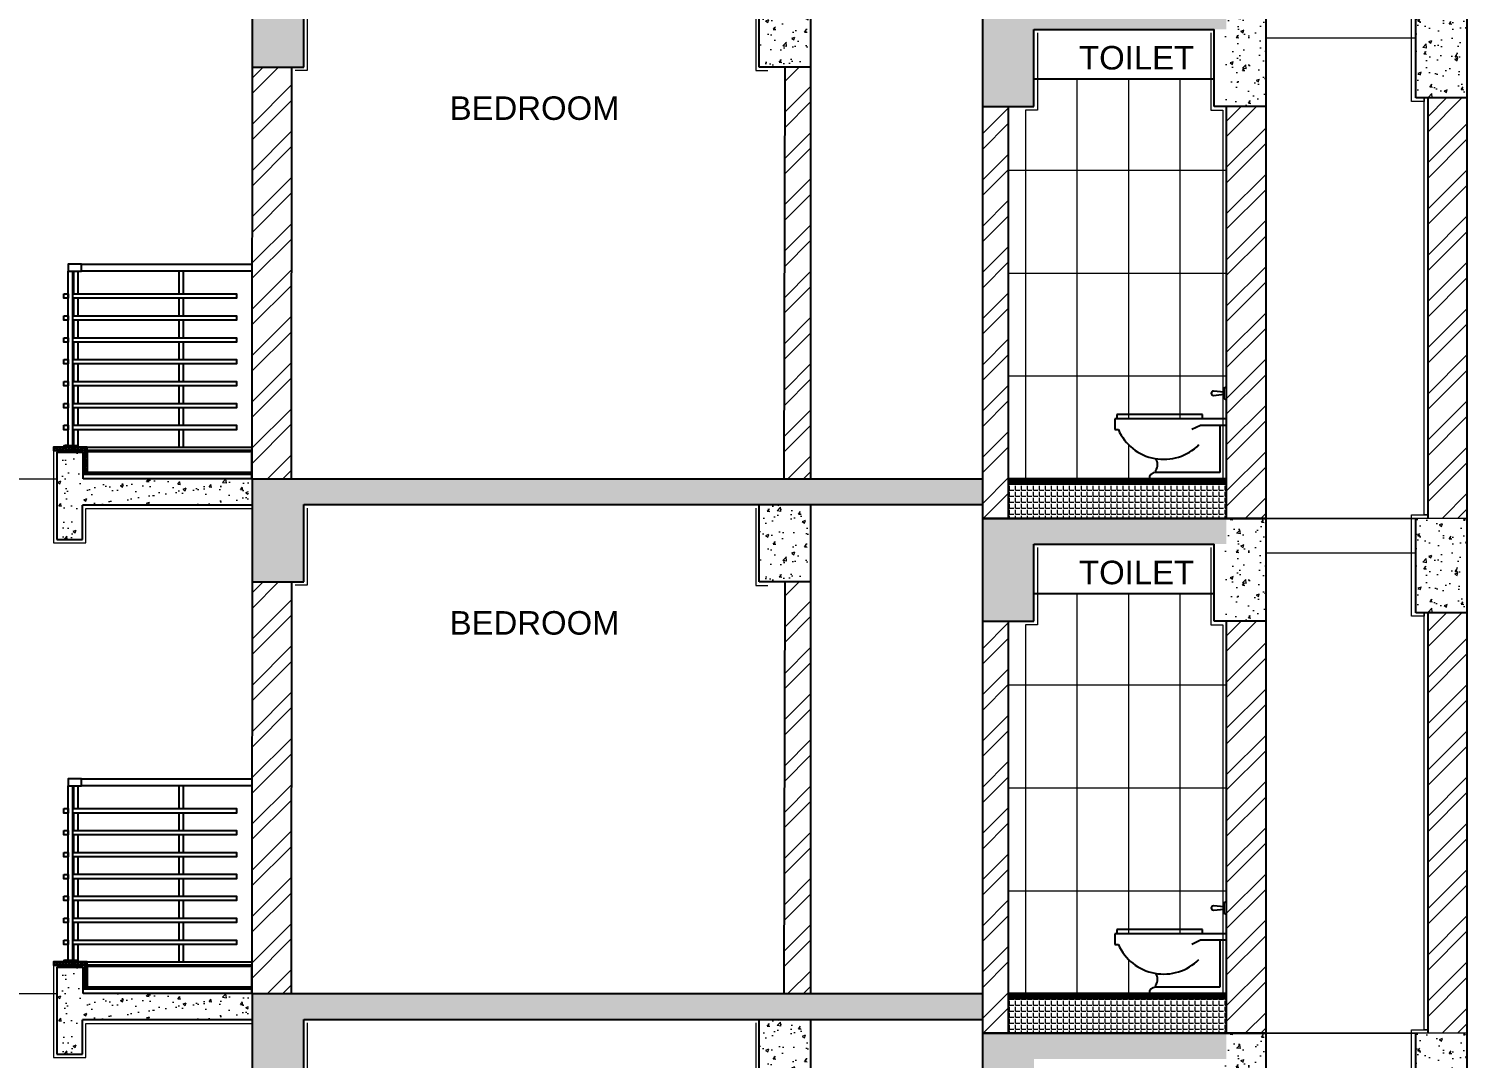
# Model space of a CAD drawing. Header units: metres. Extents: x 29392 to 32022, y 3934 to 33962.
# Drawn here: x 29696.82 to 29705.2, y 4089.81 to 4095.81 of the extents above; entities that cross this region are included whole.
import ezdxf

# ---------------------------------------------------------------- set-up
doc = ezdxf.new("R2010")
doc.units = ezdxf.units.M
doc.linetypes.add('HIDDEN', pattern=[0.375, 0.25, -0.125])
doc.linetypes.add('HIDDEN2', pattern=[4.7625, 3.175, -1.5875])
for name, color, linetype in [('20-HIDE', 11, 'HIDDEN'), ('33-SHADE', 251, 'Continuous'), ('DOOR-WIN', 6, 'Continuous'), ('ELE-1', 15, 'Continuous')]:
    doc.layers.add(name, color=color, linetype=linetype)
for name, color, linetype, lineweight in [('HATCH', 250, 'Continuous', 13), ('NAMES', 252, 'Continuous', 15), ('PLASTER', 252, 'Continuous', 15)]:
    doc.layers.add(name, color=color, linetype=linetype, lineweight=lineweight)
doc.styles.get("Standard").update_dxf_attribs({"font": 'arial.ttf'})
pattern_1 = [(50, (27323.3869, 3373.19325), (0.182184669, -0.0159390855), [0.01905, -0.20955]), (355, (27323.3869, 3373.19325), (-0.035243421, 0.191056845), [0.01524, -0.167640584]), (100.451445, (27323.40208, 3373.19192), (0.146941247, 0.175117752), [0.016190009, -0.178090245]), (46.1842, (27323.3869, 3373.24405), (0.27107904, -0.042042328), [0.028575, -0.314325]), (96.635558, (27323.40949, 3373.24054), (0.237404134, 0.247426125), [0.024285023, -0.267135608]), (351.184151, (27323.3869, 3373.24405), (0.237404134, 0.247426125), [0.022859967, -0.251459732]), (21, (27323.4123, 3373.23135), (0.151614391, -0.102265198), [0.01905, -0.20955]), (326, (27323.4123, 3373.23135), (0.061802028, 0.184187966), [0.01524, -0.16764]), (71.451445, (27323.42493, 3373.22282), (0.213416419, 0.081922769), [0.016190009, -0.178089938]), (37.5, (27323.386896, 3373.193245), (0.0030886033, 0.0845550389), [0, -0.165608, 0, -0.17018, 0, -0.168275]), (7.5, (27323.3869, 3373.193245), (0.0668196625, 0.1001805748), [0, -0.097028, 0, -0.161798, 0, -0.064135]), (327.5, (27323.330254, 3373.193245), (0.1355905952, -0.005728744), [0, -0.0635, 0, -0.19812, 0, -0.26289]), (317.5, (27323.30485, 3373.19325), (0.1481291814, 0.025426491), [0, -0.08255, 0, -0.131572, 0, -0.18669])]
pattern_2 = [(50, (27323.3869, 3376.19325), (0.182184669, -0.0159390855), [0.01905, -0.20955]), (355, (27323.3869, 3376.19325), (-0.035243421, 0.191056845), [0.01524, -0.167640584]), (100.451445, (27323.40208, 3376.19192), (0.146941247, 0.175117752), [0.016190009, -0.178090245]), (46.1842, (27323.3869, 3376.24405), (0.27107904, -0.042042328), [0.028575, -0.314325]), (96.635558, (27323.40949, 3376.24054), (0.237404134, 0.247426125), [0.024285023, -0.267135608]), (351.184151, (27323.3869, 3376.24405), (0.237404134, 0.247426125), [0.022859967, -0.251459732]), (21, (27323.4123, 3376.23135), (0.151614391, -0.102265198), [0.01905, -0.20955]), (326, (27323.4123, 3376.23135), (0.061802028, 0.184187966), [0.01524, -0.16764]), (71.451445, (27323.42493, 3376.22282), (0.213416419, 0.081922769), [0.016190009, -0.178089938]), (37.5, (27323.386896, 3376.193245), (0.0030886033, 0.0845550389), [0, -0.165608, 0, -0.17018, 0, -0.168275]), (7.5, (27323.3869, 3376.193245), (0.0668196625, 0.1001805748), [0, -0.097028, 0, -0.161798, 0, -0.064135]), (327.5, (27323.330254, 3376.193245), (0.1355905952, -0.005728744), [0, -0.0635, 0, -0.19812, 0, -0.26289]), (317.5, (27323.30485, 3376.19325), (0.1481291814, 0.025426491), [0, -0.08255, 0, -0.131572, 0, -0.18669])]
pattern_3 = [(45, (27323.3869, 3376.19325), (-0.134703842, 0.134703842), []), (45, (27323.4767, 3376.19325), (-0.134703842, 0.134703842), [])]
pattern_4 = [(50, (27323.3869, 3379.19325), (0.182184669, -0.0159390855), [0.01905, -0.20955]), (355, (27323.3869, 3379.19325), (-0.035243421, 0.191056845), [0.01524, -0.167640584]), (100.451445, (27323.40208, 3379.19192), (0.146941247, 0.175117752), [0.016190009, -0.178090245]), (46.1842, (27323.3869, 3379.24405), (0.27107904, -0.042042328), [0.028575, -0.314325]), (96.635558, (27323.40949, 3379.24054), (0.237404134, 0.247426125), [0.024285023, -0.267135608]), (351.184151, (27323.3869, 3379.24405), (0.237404134, 0.247426125), [0.022859967, -0.251459732]), (21, (27323.4123, 3379.23135), (0.151614391, -0.102265198), [0.01905, -0.20955]), (326, (27323.4123, 3379.23135), (0.061802028, 0.184187966), [0.01524, -0.16764]), (71.451445, (27323.42493, 3379.22282), (0.213416419, 0.081922769), [0.016190009, -0.178089938]), (37.5, (27323.386896, 3379.193245), (0.0030886033, 0.0845550389), [0, -0.165608, 0, -0.17018, 0, -0.168275]), (7.5, (27323.3869, 3379.193245), (0.0668196625, 0.1001805748), [0, -0.097028, 0, -0.161798, 0, -0.064135]), (327.5, (27323.330254, 3379.193245), (0.1355905952, -0.005728744), [0, -0.0635, 0, -0.19812, 0, -0.26289]), (317.5, (27323.30485, 3379.19325), (0.1481291814, 0.025426491), [0, -0.08255, 0, -0.131572, 0, -0.18669])]
pattern_5 = [(45, (27323.3869, 3379.19325), (-0.134703842, 0.134703842), []), (45, (27323.4767, 3379.19325), (-0.134703842, 0.134703842), [])]

# ---------------------------------------------------------------- blocks, each defined once
blk = doc.blocks.new('A$C0A04126D')
for p, q in [((0.6365, 0.5054, -0.3429), (0.5741, 0.5117, -0.3429)), ((0.6365, 0.5304, -0.3429), (0.649, 0.5366, -0.3429)), ((0.6365, 0.468, -0.3429), (0.6365, 0.5304, -0.3429)), ((0.649, 0.5366, -0.3429), (0.649, 0.4618, -0.3429)), ((0.5741, 0.4867, -0.3429), (0.6365, 0.493, -0.3429)), ((0.649, 0.4618, -0.3429), (0.6365, 0.468, -0.3429)), ((0.649, 0.3494, -0.3429), (0, 0.3494, -0.3429)), ((0, 0.3494, -0.3429), (0, 0.287, -0.3429)), ((0.5117, 0.3744, -0.3429), (0.0125, 0.3744, -0.3429)), ((0.0125, 0.3744, -0.3429), (0.0125, 0.3494, -0.3429)), ((0.5117, 0.3494, -0.3429), (0.5117, 0.3744, -0.3429)), ((0.649, 0.3494, -0.3429), (0.649, 0, -0.3429)), ((0, 0.287, -0.3429), (0.0206, 0.287, -0.3429)), ((0.4992, 0.312, -0.3429), (0.4493, 0.287, -0.3429)), ((0.649, 0.312, -0.3429), (0.4992, 0.312, -0.3429)), ((0.6115, 0.312, -0.3429), (0.6115, 0.0374, -0.3429)), ((0.2371, 0.0499, -0.3429), (0.2371, 0.0374, -0.3429)), ((0.6115, 0.0374, -0.3429), (0.2371, 0.0374, -0.3429))]:
    blk.add_line(p, q)
for centre, radius, start, end in [((0.5741, 0.4992, -0.3429), 0.0125, 90, 270), ((0.2851, 0.4028, -0.3429), 0.2887, 203.64102, 315.28389), ((0.1944, 0.085, -0.3429), 0.0553, 320.64055, 36.52551), ((0.2371, 0, -0.3429), 0.0374, 90, 180)]:
    blk.add_arc(centre, radius, start, end)
blk = doc.blocks.new('uedu')
at = {"layer": '33-SHADE'}
h = blk.add_hatch(dxfattribs=at)
h.set_pattern_fill('ANSI31', color=253, scale=50, style=0)
h.set_pattern_definition([(45, (1783846.1323, 271602.1625), (-4.41941738, 4.41941738), [])])
h.paths.add_polyline_path([(1862003.6, 40806), (1861928.6, 40806), (1861928.6, 40798), (1862003.6, 40798)])
at = {"layer": '20-HIDE', "color": 5, "linetype": 'Continuous', "lineweight": 25}
blk.add_lwpolyline([(1862003.6, 40806), (1861928.6, 40806), (1861928.6, 40798), (1862003.6, 40798)], close=True, dxfattribs=at)
at = {"layer": 'DOOR-WIN', "color": 7}
for points in [[(1861953.6, 41803), (1862028.6, 41803), (1862028.6, 41843), (1861953.6, 41843)], [(1861928.6, 41673), (1861953.6, 41673), (1861953.6, 41648), (1861928.6, 41648)], [(1861928.6, 41548), (1861953.6, 41548), (1861953.6, 41523), (1861928.6, 41523)], [(1861928.6, 41423), (1861953.6, 41423), (1861953.6, 41398), (1861928.6, 41398)], [(1861928.6, 41298), (1861953.6, 41298), (1861953.6, 41273), (1861928.6, 41273)], [(1861928.6, 41173), (1861953.6, 41173), (1861953.6, 41148), (1861928.6, 41148)], [(1861928.6, 41048), (1861953.6, 41048), (1861953.6, 41023), (1861928.6, 41023)], [(1861928.6, 40923), (1861953.6, 40923), (1861953.6, 40898), (1861928.6, 40898)]]:
    blk.add_lwpolyline(points, close=True, dxfattribs=at)
at = {"layer": 'ELE-1'}
blk.add_lwpolyline([(1861953.6, 40806), (1861953.6, 41803), (1861978.6, 41803), (1861978.6, 40806)], dxfattribs=at)
blk = doc.blocks.new('afshfh')
for p, q in [((1864155.9, 113886.6), (1864155.9, 113887.3)), ((1864166.7, 113887.4), (1864156, 113887.4)), ((1864156, 113886.4), (1864166.7, 113886.4)), ((1864159.6, 113886.3), (1864160.1, 113886.4)), ((1864159.6, 113886.3), (1864162.6, 113885.2)), ((1864159.6, 113886.3), (1864163.1, 113885.4)), ((1864160.1, 113885.5), (1864159.6, 113885.4)), ((1864159.6, 113885.4), (1864162.6, 113884.3)), ((1864159.6, 113885.4), (1864163.1, 113884.4)), ((1864160.1, 113884.6), (1864159.6, 113884.4)), ((1864159.6, 113884.4), (1864162.6, 113883.4)), ((1864159.6, 113884.4), (1864163.1, 113883.5)), ((1864160.1, 113883.6), (1864159.6, 113883.5)), ((1864159.6, 113883.5), (1864162.6, 113882.4)), ((1864159.6, 113883.5), (1864163.1, 113882.6)), ((1864160.1, 113882.7), (1864159.6, 113882.6)), ((1864159.6, 113882.6), (1864162.6, 113881.5)), ((1864159.6, 113882.6), (1864163.1, 113881.6)), ((1864160.1, 113881.8), (1864159.6, 113881.6)), ((1864159.6, 113881.6), (1864162.6, 113880.6)), ((1864159.6, 113881.6), (1864163.1, 113880.7)), ((1864160.1, 113880.8), (1864159.6, 113880.7)), ((1864159.6, 113880.7), (1864162.6, 113879.6)), ((1864159.6, 113880.7), (1864163.1, 113879.8)), ((1864160.1, 113879.9), (1864159.6, 113879.8)), ((1864159.6, 113879.8), (1864162.6, 113878.7)), ((1864159.6, 113879.8), (1864163.1, 113878.8)), ((1864160.1, 113879), (1864159.6, 113878.8)), ((1864159.6, 113878.8), (1864162.6, 113877.8)), ((1864159.6, 113878.8), (1864163.1, 113877.9)), ((1864160.1, 113878), (1864159.6, 113877.9)), ((1864159.6, 113877.9), (1864162.6, 113876.8)), ((1864159.6, 113877.9), (1864163.1, 113877)), ((1864160.1, 113877.1), (1864159.6, 113877)), ((1864159.6, 113877), (1864162.6, 113875.9)), ((1864159.6, 113877), (1864163.1, 113876)), ((1864160.1, 113876.2), (1864159.6, 113876)), ((1864159.6, 113876), (1864162.6, 113875)), ((1864159.6, 113876), (1864163.1, 113875.1)), ((1864160.1, 113875.2), (1864159.6, 113875.1)), ((1864159.6, 113875.1), (1864162.6, 113874)), ((1864159.6, 113875.1), (1864163.1, 113874.2)), ((1864160.1, 113874.3), (1864159.6, 113874.2)), ((1864159.6, 113874.2), (1864162.6, 113873.1)), ((1864159.6, 113874.2), (1864163.1, 113873.2)), ((1864160.1, 113873.4), (1864159.6, 113873.2)), ((1864159.6, 113873.2), (1864162.6, 113872.2)), ((1864159.6, 113873.2), (1864163.1, 113872.3)), ((1864160.1, 113872.4), (1864159.6, 113872.3)), ((1864159.6, 113872.3), (1864162.6, 113871.2)), ((1864159.6, 113872.3), (1864163.1, 113871.4)), ((1864160.1, 113871.5), (1864159.6, 113871.4)), ((1864159.6, 113871.4), (1864162.6, 113870.3)), ((1864159.6, 113871.4), (1864163.1, 113870.4)), ((1864160.1, 113870.6), (1864159.6, 113870.4)), ((1864159.6, 113870.4), (1864162.6, 113869.4)), ((1864159.6, 113870.4), (1864163.1, 113869.5)), ((1864160.1, 113869.6), (1864159.6, 113869.5)), ((1864159.6, 113869.5), (1864162.6, 113868.4)), ((1864159.6, 113869.5), (1864163.1, 113868.6)), ((1864163.1, 113885.4), (1864160.1, 113886.4)), ((1864160.1, 113886.1), (1864160.1, 113885.5)), ((1864163.1, 113884.4), (1864160.1, 113885.5)), ((1864160.1, 113885.2), (1864160.1, 113884.6)), ((1864163.1, 113883.5), (1864160.1, 113884.6)), ((1864160.1, 113884.2), (1864160.1, 113883.6)), ((1864163.1, 113882.6), (1864160.1, 113883.6)), ((1864160.1, 113883.3), (1864160.1, 113882.7)), ((1864163.1, 113881.6), (1864160.1, 113882.7)), ((1864160.1, 113882.4), (1864160.1, 113881.8)), ((1864163.1, 113880.7), (1864160.1, 113881.8)), ((1864160.1, 113881.4), (1864160.1, 113880.8)), ((1864163.1, 113879.8), (1864160.1, 113880.8)), ((1864160.1, 113880.5), (1864160.1, 113879.9)), ((1864163.1, 113878.8), (1864160.1, 113879.9)), ((1864160.1, 113879.6), (1864160.1, 113879)), ((1864163.1, 113877.9), (1864160.1, 113879)), ((1864160.1, 113878.7), (1864160.1, 113878)), ((1864163.1, 113877), (1864160.1, 113878)), ((1864160.1, 113877.7), (1864160.1, 113877.1)), ((1864163.1, 113876), (1864160.1, 113877.1)), ((1864160.1, 113876.8), (1864160.1, 113876.2)), ((1864163.1, 113875.1), (1864160.1, 113876.2)), ((1864160.1, 113875.9), (1864160.1, 113875.2)), ((1864163.1, 113874.2), (1864160.1, 113875.2)), ((1864160.1, 113874.9), (1864160.1, 113874.3)), ((1864163.1, 113873.2), (1864160.1, 113874.3)), ((1864160.1, 113874), (1864160.1, 113873.4)), ((1864163.1, 113872.3), (1864160.1, 113873.4)), ((1864160.1, 113873.1), (1864160.1, 113872.4)), ((1864163.1, 113871.4), (1864160.1, 113872.4)), ((1864160.1, 113872.1), (1864160.1, 113871.5)), ((1864163.1, 113870.4), (1864160.1, 113871.5)), ((1864160.1, 113871.2), (1864160.1, 113870.6)), ((1864163.1, 113869.5), (1864160.1, 113870.6)), ((1864160.1, 113870.3), (1864160.1, 113869.6)), ((1864163.1, 113868.6), (1864160.1, 113869.6)), ((1864160.1, 113869.3), (1864160.1, 113865.4)), ((1864161.4, 113864.2), (1864160.1, 113867.9)), ((1864161.4, 113864.2), (1864160.1, 113865.4)), ((1864160.7, 113868.3), (1864160.2, 113868.1)), ((1864161.4, 113864.2), (1864162.6, 113865.4)), ((1864162.6, 113865.4), (1864162, 113867.7)), ((1864162.6, 113886.4), (1864162.6, 113885.5)), ((1864163.1, 113885.4), (1864162.6, 113885.2)), ((1864162.6, 113885.2), (1864162.6, 113884.6)), ((1864163.1, 113884.4), (1864162.6, 113884.3)), ((1864162.6, 113884.3), (1864162.6, 113883.7)), ((1864163.1, 113883.5), (1864162.6, 113883.4)), ((1864162.6, 113883.4), (1864162.6, 113882.7)), ((1864163.1, 113882.6), (1864162.6, 113882.4)), ((1864162.6, 113882.4), (1864162.6, 113881.8)), ((1864163.1, 113881.6), (1864162.6, 113881.5)), ((1864162.6, 113881.5), (1864162.6, 113880.9)), ((1864163.1, 113880.7), (1864162.6, 113880.6)), ((1864162.6, 113880.6), (1864162.6, 113879.9)), ((1864163.1, 113879.8), (1864162.6, 113879.6)), ((1864162.6, 113879.6), (1864162.6, 113879)), ((1864163.1, 113878.8), (1864162.6, 113878.7)), ((1864162.6, 113878.7), (1864162.6, 113878.1)), ((1864163.1, 113877.9), (1864162.6, 113877.8)), ((1864162.6, 113877.8), (1864162.6, 113877.1)), ((1864163.1, 113877), (1864162.6, 113876.8)), ((1864162.6, 113876.8), (1864162.6, 113876.2)), ((1864163.1, 113876), (1864162.6, 113875.9)), ((1864162.6, 113875.9), (1864162.6, 113875.3)), ((1864163.1, 113875.1), (1864162.6, 113875)), ((1864162.6, 113875), (1864162.6, 113874.3)), ((1864163.1, 113874.2), (1864162.6, 113874)), ((1864162.6, 113874), (1864162.6, 113873.4)), ((1864163.1, 113873.2), (1864162.6, 113873.1)), ((1864162.6, 113873.1), (1864162.6, 113872.5)), ((1864163.1, 113872.3), (1864162.6, 113872.2)), ((1864162.6, 113872.2), (1864162.6, 113871.5)), ((1864163.1, 113871.4), (1864162.6, 113871.2)), ((1864162.6, 113871.2), (1864162.6, 113870.6)), ((1864163.1, 113870.4), (1864162.6, 113870.3)), ((1864162.6, 113870.3), (1864162.6, 113869.7)), ((1864163.1, 113869.5), (1864162.6, 113869.4)), ((1864162.6, 113869.4), (1864162.6, 113868.7)), ((1864163.1, 113868.6), (1864162.6, 113868.4)), ((1864162.6, 113868.4), (1864162.6, 113865.4)), ((1864166.9, 113886.6), (1864166.9, 113887.3))]:
    blk.add_line(p, q)
for centre, radius, start, end in [((1864156, 113887.3), 0.15, 90, 180), ((1864156, 113886.6), 0.15, 180, 270), ((1864161.4, 113883.4), 5.5, 46.6602, 133.3398), ((1864160.3, 113867.9), 0.15, 111.57553, 198.16903), ((1864161.1, 113867.3), 1, 21.57553, 111.57553), ((1864166.7, 113887.3), 0.15, 0, 90), ((1864166.7, 113886.6), 0.15, 270, 0)]:
    blk.add_arc(centre, radius, start, end)

msp = doc.modelspace()

# ---------------------------------------------------------------- hatches: boundary and pattern name
at = {"transparency": 16777216}
h = msp.add_hatch(dxfattribs=at)
h.set_pattern_fill('ANSI33', scale=0.051055)
h.set_pattern_definition([(135, (31594.022349, 4050.76932), (0.00902539052, 0.00902539052), []), (135, (31594.013324, 4050.76932), (0.00902539052, 0.00902539052), [0.00638191484, -0.00319095742])])
h.paths.add_polyline_path([(29696.9638, 4093.3716), (29697.1599, 4093.3716), (29697.1599, 4093.3522), (29696.9638, 4093.3522)])
h.paths.add_polyline_path([(29697.1476, 4093.3461), (29697.1599, 4093.3461), (29697.1599, 4093.2246), (29697.1476, 4093.2246)])
h = msp.add_hatch(dxfattribs=at)
h.set_pattern_fill('ANSI33', scale=0.051055, angle=45, style=0)
h.set_pattern_definition([(90, (31594.104037, 4050.76932), (0.01276382968, 3e-18), []), (90, (31594.097656, 4050.775702), (0.01276382968, 3e-18), [0.00638191484, -0.00319095742])])
h.paths.add_polyline_path([(29698.1157, 4093.2246), (29698.1157, 4093.2123), (29697.1354, 4093.2123), (29697.1354, 4093.2246)])
h = msp.add_hatch(dxfattribs=at)
h.set_pattern_fill('ANSI33', scale=0.051055)
h.set_pattern_definition([(135, (31594.022349, 4047.76932), (0.00902539052, 0.00902539052), []), (135, (31594.013324, 4047.76932), (0.00902539052, 0.00902539052), [0.00638191484, -0.00319095742])])
h.paths.add_polyline_path([(29696.9638, 4090.3716), (29697.1599, 4090.3716), (29697.1599, 4090.3522), (29696.9638, 4090.3522)])
h.paths.add_polyline_path([(29697.1476, 4090.3461), (29697.1599, 4090.3461), (29697.1599, 4090.2246), (29697.1476, 4090.2246)])
h = msp.add_hatch(dxfattribs=at)
h.set_pattern_fill('ANSI33', scale=0.051055, angle=45, style=0)
h.set_pattern_definition([(90, (31594.104037, 4047.76932), (0.01276382968, 3e-18), []), (90, (31594.097656, 4047.775702), (0.01276382968, 3e-18), [0.00638191484, -0.00319095742])])
h.paths.add_polyline_path([(29698.1157, 4090.2246), (29698.1157, 4090.2123), (29697.1354, 4090.2123), (29697.1354, 4090.2246)])
at = {"layer": 'HATCH', "transparency": 16777216}
h = msp.add_hatch(dxfattribs=at)
h.set_pattern_fill('AR-CONC', color=256, scale=0.001)
h.set_pattern_definition([(50, (27763.88038, 3433.42546), (0.182184669, -0.015939086), [0.01905, -0.20955]), (355, (27763.88038, 3433.42546), (-0.035243421, 0.191056845), [0.01524, -0.167640584]), (100.451445, (27763.89556, 3433.42413), (0.146941247, 0.175117752), [0.016190009, -0.178090245]), (46.1842, (27763.88038, 3433.47626), (0.27107904, -0.042042328), [0.028575, -0.314325]), (96.635558, (27763.90297, 3433.47276), (0.237404134, 0.247426125), [0.024285023, -0.26713561]), (351.184151, (27763.88038, 3433.47626), (0.237404134, 0.247426125), [0.022859967, -0.251459732]), (21, (27763.90578, 3433.46356), (0.151614391, -0.102265198), [0.01905, -0.20955]), (326, (27763.90578, 3433.46356), (0.061802028, 0.184187966), [0.01524, -0.16764]), (71.451445, (27763.91842, 3433.45504), (0.21341642, 0.081922769), [0.016190009, -0.178089938]), (37.5, (27763.88038, 3433.42546), (0.0030886033, 0.0845550389), [0, -0.165608, 0, -0.17018, 0, -0.168275]), (7.5, (27763.88038, 3433.42546), (0.0668196625, 0.100180575), [0, -0.097028, 0, -0.161798, 0, -0.064135]), (327.5, (27763.82374, 3433.42546), (0.1355905952, -0.005728744), [0, -0.0635, 0, -0.19812, 0, -0.26289]), (317.5, (27763.79834, 3433.42546), (0.1481291814, 0.025426491), [0, -0.08255, 0, -0.131572, 0, -0.18669])])
h.paths.add_polyline_path([(29702.6751, 4095.8068), (29703.7953, 4095.8068), (29703.7953, 4095.9568), (29702.3751, 4095.9568), (29702.3751, 4095.3568), (29702.6751, 4095.3568)])
h.paths.add_polyline_path([(29698.1203, 4095.5871), (29698.4208, 4095.5868), (29698.4208, 4096.0368), (29702.3751, 4096.0368), (29702.3751, 4096.1868), (29698.1208, 4096.1871)])
h = msp.add_hatch(dxfattribs=at)
h.set_pattern_fill('AR-CONC', color=256, scale=0.001)
h.set_pattern_definition(pattern_4)
h.paths.add_polyline_path([(29701.0742, 4095.5864), (29701.3742, 4095.5864), (29701.374, 4096.0368), (29701.0742, 4096.0368)])
h = msp.add_hatch(dxfattribs=at)
h.set_pattern_fill('AR-CONC', color=256, scale=0.001)
h.set_pattern_definition(pattern_4)
h.paths.add_polyline_path([(29704.0241, 4095.9568), (29703.7882, 4095.9568), (29703.7882, 4095.3568), (29704.0243, 4095.3568)])
h.paths.add_polyline_path([(29705.1996, 4095.9568), (29704.9696, 4095.9568), (29704.8996, 4095.9568), (29704.8996, 4095.4068), (29705.1996, 4095.4068)])
h = msp.add_hatch(dxfattribs=at)
h.set_pattern_fill('ANSI32', color=256, scale=0.02)
h.set_pattern_definition([(45, (27763.88038, 3433.42546), (-0.134703842, 0.134703842), []), (45, (27763.97019, 3433.42546), (-0.134703842, 0.134703842), [])])
h.paths.add_polyline_path([(29704.0253, 4092.9568), (29703.7953, 4092.9568), (29703.7953, 4095.3568), (29704.0253, 4095.3568)])
h.paths.add_polyline_path([(29702.3751, 4095.3568), (29702.5253, 4095.3568), (29702.5253, 4092.9568), (29702.3751, 4092.9568)])
edge = h.paths.add_edge_path()
edge.add_line((29698.3504, 4095.5869), (29698.3484, 4093.1868))
edge.add_line((29698.7298, 4093.1867), (29698.1184, 4093.1872))
edge.add_line((29698.1184, 4093.1872), (29698.1204, 4095.5871))
edge.add_line((29698.1204, 4095.5871), (29698.3542, 4095.5868))
h = msp.add_hatch(dxfattribs=at)
h.set_pattern_fill('ANSI32', color=256, scale=0.02)
h.set_pattern_definition(pattern_5)
h.paths.add_polyline_path([(29701.374, 4095.5864), (29701.2242, 4095.5864), (29701.2184, 4093.1868), (29701.374, 4093.1868)])
h = msp.add_hatch(dxfattribs=at)
h.set_pattern_fill('ANSI32', color=256, scale=0.02)
h.set_pattern_definition(pattern_5)
h.paths.add_polyline_path([(29704.9696, 4092.9568), (29705.1996, 4092.9568), (29705.1996, 4095.4068), (29704.9696, 4095.4068)])
h = msp.add_hatch(dxfattribs=at)
h.set_pattern_fill('AR-CONC', color=256, scale=0.001)
h.set_pattern_definition([(50, (28888.61957, 3821.82875), (0.18218467, -0.015939086), [0.01905, -0.20955]), (355, (28888.61957, 3821.82875), (-0.03524342, 0.191056845), [0.01524, -0.167640584]), (100.451445, (28888.63475, 3821.82742), (0.146941247, 0.175117752), [0.01619001, -0.178090245]), (46.1842, (28888.61957, 3821.87955), (0.27107904, -0.04204233), [0.028575, -0.314325]), (96.635558, (28888.64216, 3821.87605), (0.23740413, 0.247426125), [0.02428502, -0.26713561]), (351.18415, (28888.61957, 3821.87955), (0.23740413, 0.24742612), [0.02285997, -0.25145973]), (21, (28888.64497, 3821.86685), (0.15161439, -0.102265198), [0.01905, -0.20955]), (326, (28888.64497, 3821.86685), (0.06180203, 0.184187966), [0.01524, -0.16764]), (71.451445, (28888.6576, 3821.85833), (0.21341642, 0.08192277), [0.01619001, -0.178089938]), (37.5, (28888.61957, 3821.82875), (0.0030886033, 0.084555039), [0, -0.165608, 0, -0.17018, 0, -0.168275]), (7.5, (28888.61957, 3821.82875), (0.0668196625, 0.100180575), [0, -0.097028, 0, -0.161798, 0, -0.064135]), (327.5, (28888.56293, 3821.82875), (0.135590595, -0.005728744), [0, -0.0635, 0, -0.19812, 0, -0.26289]), (317.5, (28888.53753, 3821.82875), (0.148129181, 0.025426491), [0, -0.08255, 0, -0.131572, 0, -0.18669])])
h.paths.add_polyline_path([(29696.9822, 4093.0336), (29696.9822, 4092.8336), (29697.1322, 4092.8336), (29697.1322, 4093.0336), (29698.0984, 4093.0336), (29698.0984, 4093.1868), (29697.1354, 4093.1868), (29697.1354, 4093.34), (29696.9822, 4093.34), (29696.9822, 4093.1868)])
h = msp.add_hatch(dxfattribs=at)
h.set_pattern_fill('AR-CONC', color=256, scale=0.001)
h.set_pattern_definition([(50, (27763.88038, 3430.42546), (0.182184669, -0.015939086), [0.01905, -0.20955]), (355, (27763.88038, 3430.42546), (-0.035243421, 0.191056845), [0.01524, -0.167640584]), (100.451445, (27763.89556, 3430.42413), (0.146941247, 0.175117752), [0.016190009, -0.178090245]), (46.1842, (27763.88038, 3430.47626), (0.27107904, -0.042042328), [0.028575, -0.314325]), (96.635558, (27763.90297, 3430.47276), (0.237404134, 0.247426125), [0.024285023, -0.26713561]), (351.184151, (27763.88038, 3430.47626), (0.237404134, 0.247426125), [0.022859967, -0.251459732]), (21, (27763.90578, 3430.46356), (0.151614391, -0.102265198), [0.01905, -0.20955]), (326, (27763.90578, 3430.46356), (0.061802028, 0.184187966), [0.01524, -0.16764]), (71.451445, (27763.91842, 3430.45504), (0.21341642, 0.081922769), [0.016190009, -0.178089938]), (37.5, (27763.88038, 3430.42546), (0.0030886033, 0.0845550389), [0, -0.165608, 0, -0.17018, 0, -0.168275]), (7.5, (27763.88038, 3430.42546), (0.0668196625, 0.100180575), [0, -0.097028, 0, -0.161798, 0, -0.064135]), (327.5, (27763.82374, 3430.42546), (0.1355905952, -0.005728744), [0, -0.0635, 0, -0.19812, 0, -0.26289]), (317.5, (27763.79834, 3430.42546), (0.1481291814, 0.025426491), [0, -0.08255, 0, -0.131572, 0, -0.18669])])
h.paths.add_polyline_path([(29702.6751, 4092.8068), (29703.7953, 4092.8068), (29703.7953, 4092.9568), (29702.3751, 4092.9568), (29702.3751, 4092.3568), (29702.6751, 4092.3568)])
h.paths.add_polyline_path([(29698.1203, 4092.5871), (29698.4208, 4092.5868), (29698.4208, 4093.0368), (29702.3751, 4093.0368), (29702.3751, 4093.1868), (29698.1208, 4093.1871)])
h = msp.add_hatch(dxfattribs=at)
h.set_pattern_fill('ANGLE', color=256, scale=0.005)
h.set_pattern_definition([(0, (27763.880383, 3433.17747), (0, 0.034925), [0.0254, -0.009525]), (90, (27763.880383, 3433.17747), (-0.034925, 2e-18), [0.0254, -0.009525])])
h.paths.add_polyline_path([(29702.5253, 4093.1568), (29703.7953, 4093.1568), (29703.7953, 4092.9568), (29702.5253, 4092.9568)])
h = msp.add_hatch(dxfattribs=at)
h.set_pattern_fill('AR-CONC', color=256, scale=0.001)
h.set_pattern_definition(pattern_2)
h.paths.add_polyline_path([(29701.0742, 4092.5864), (29701.3742, 4092.5864), (29701.374, 4093.0368), (29701.0742, 4093.0368)])
h = msp.add_hatch(dxfattribs=at)
h.set_pattern_fill('AR-CONC', color=256, scale=0.001)
h.set_pattern_definition(pattern_2)
h.paths.add_polyline_path([(29704.0241, 4092.9568), (29703.7882, 4092.9568), (29703.7882, 4092.3568), (29704.0243, 4092.3568)])
h.paths.add_polyline_path([(29705.1996, 4092.9568), (29704.9696, 4092.9568), (29704.8996, 4092.9568), (29704.8996, 4092.4068), (29705.1996, 4092.4068)])
h = msp.add_hatch(dxfattribs=at)
h.set_pattern_fill('ANSI32', color=256, scale=0.02)
h.set_pattern_definition([(45, (27763.88038, 3430.42546), (-0.134703842, 0.134703842), []), (45, (27763.97019, 3430.42546), (-0.134703842, 0.134703842), [])])
h.paths.add_polyline_path([(29704.0253, 4089.9568), (29703.7953, 4089.9568), (29703.7953, 4092.3568), (29704.0253, 4092.3568)])
h.paths.add_polyline_path([(29702.3751, 4092.3568), (29702.5253, 4092.3568), (29702.5253, 4089.9568), (29702.3751, 4089.9568)])
edge = h.paths.add_edge_path()
edge.add_line((29698.3504, 4092.5869), (29698.3484, 4090.1868))
edge.add_line((29698.7298, 4090.1867), (29698.1184, 4090.1872))
edge.add_line((29698.1184, 4090.1872), (29698.1204, 4092.5871))
edge.add_line((29698.1204, 4092.5871), (29698.3542, 4092.5868))
h = msp.add_hatch(dxfattribs=at)
h.set_pattern_fill('ANSI32', color=256, scale=0.02)
h.set_pattern_definition(pattern_3)
h.paths.add_polyline_path([(29701.374, 4092.5864), (29701.2242, 4092.5864), (29701.2184, 4090.1868), (29701.374, 4090.1868)])
h = msp.add_hatch(dxfattribs=at)
h.set_pattern_fill('ANSI32', color=256, scale=0.02)
h.set_pattern_definition(pattern_3)
h.paths.add_polyline_path([(29704.9696, 4089.9568), (29705.1996, 4089.9568), (29705.1996, 4092.4068), (29704.9696, 4092.4068)])
h = msp.add_hatch(dxfattribs=at)
h.set_pattern_fill('AR-CONC', color=256, scale=0.001)
h.set_pattern_definition([(50, (28888.61957, 3818.82875), (0.18218467, -0.015939086), [0.01905, -0.20955]), (355, (28888.61957, 3818.82875), (-0.03524342, 0.191056845), [0.01524, -0.167640584]), (100.451445, (28888.63475, 3818.82742), (0.146941247, 0.175117752), [0.01619001, -0.178090245]), (46.1842, (28888.61957, 3818.87955), (0.27107904, -0.04204233), [0.028575, -0.314325]), (96.635558, (28888.64216, 3818.87605), (0.23740413, 0.247426125), [0.02428502, -0.26713561]), (351.18415, (28888.61957, 3818.87955), (0.23740413, 0.24742612), [0.02285997, -0.25145973]), (21, (28888.64497, 3818.86685), (0.15161439, -0.102265198), [0.01905, -0.20955]), (326, (28888.64497, 3818.86685), (0.06180203, 0.184187966), [0.01524, -0.16764]), (71.451445, (28888.6576, 3818.85833), (0.21341642, 0.08192277), [0.01619001, -0.178089938]), (37.5, (28888.61957, 3818.82875), (0.0030886033, 0.084555039), [0, -0.165608, 0, -0.17018, 0, -0.168275]), (7.5, (28888.61957, 3818.82875), (0.0668196625, 0.100180575), [0, -0.097028, 0, -0.161798, 0, -0.064135]), (327.5, (28888.56293, 3818.82875), (0.135590595, -0.005728744), [0, -0.0635, 0, -0.19812, 0, -0.26289]), (317.5, (28888.53753, 3818.82875), (0.148129181, 0.025426491), [0, -0.08255, 0, -0.131572, 0, -0.18669])])
h.paths.add_polyline_path([(29696.9822, 4090.0336), (29696.9822, 4089.8336), (29697.1322, 4089.8336), (29697.1322, 4090.0336), (29698.0984, 4090.0336), (29698.0984, 4090.1868), (29697.1354, 4090.1868), (29697.1354, 4090.34), (29696.9822, 4090.34), (29696.9822, 4090.1868)])
h = msp.add_hatch(dxfattribs=at)
h.set_pattern_fill('AR-CONC', color=256, scale=0.001)
h.set_pattern_definition([(50, (27763.88038, 3427.42546), (0.182184669, -0.015939086), [0.01905, -0.20955]), (355, (27763.88038, 3427.42546), (-0.035243421, 0.191056845), [0.01524, -0.167640584]), (100.451445, (27763.89556, 3427.42413), (0.146941247, 0.175117752), [0.016190009, -0.178090245]), (46.1842, (27763.88038, 3427.47626), (0.27107904, -0.042042328), [0.028575, -0.314325]), (96.635558, (27763.90297, 3427.47276), (0.237404134, 0.247426125), [0.024285023, -0.26713561]), (351.184151, (27763.88038, 3427.47626), (0.237404134, 0.247426125), [0.022859967, -0.251459732]), (21, (27763.90578, 3427.46356), (0.151614391, -0.102265198), [0.01905, -0.20955]), (326, (27763.90578, 3427.46356), (0.061802028, 0.184187966), [0.01524, -0.16764]), (71.451445, (27763.91842, 3427.45504), (0.21341642, 0.081922769), [0.016190009, -0.178089938]), (37.5, (27763.88038, 3427.42546), (0.0030886033, 0.0845550389), [0, -0.165608, 0, -0.17018, 0, -0.168275]), (7.5, (27763.88038, 3427.42546), (0.0668196625, 0.100180575), [0, -0.097028, 0, -0.161798, 0, -0.064135]), (327.5, (27763.82374, 3427.42546), (0.1355905952, -0.005728744), [0, -0.0635, 0, -0.19812, 0, -0.26289]), (317.5, (27763.79834, 3427.42546), (0.1481291814, 0.025426491), [0, -0.08255, 0, -0.131572, 0, -0.18669])])
h.paths.add_polyline_path([(29702.6751, 4089.8068), (29703.7953, 4089.8068), (29703.7953, 4089.9568), (29702.3751, 4089.9568), (29702.3751, 4089.3568), (29702.6751, 4089.3568)])
h.paths.add_polyline_path([(29698.1203, 4089.5871), (29698.4208, 4089.5868), (29698.4208, 4090.0368), (29702.3751, 4090.0368), (29702.3751, 4090.1868), (29698.1208, 4090.1871)])
h = msp.add_hatch(dxfattribs=at)
h.set_pattern_fill('ANGLE', color=256, scale=0.005)
h.set_pattern_definition([(0, (27763.880383, 3430.17747), (0, 0.034925), [0.0254, -0.009525]), (90, (27763.880383, 3430.17747), (-0.034925, 2e-18), [0.0254, -0.009525])])
h.paths.add_polyline_path([(29702.5253, 4090.1568), (29703.7953, 4090.1568), (29703.7953, 4089.9568), (29702.5253, 4089.9568)])
h = msp.add_hatch(dxfattribs=at)
h.set_pattern_fill('AR-CONC', color=256, scale=0.001)
h.set_pattern_definition(pattern_1)
h.paths.add_polyline_path([(29701.0742, 4089.5864), (29701.3742, 4089.5864), (29701.374, 4090.0368), (29701.0742, 4090.0368)])
h = msp.add_hatch(dxfattribs=at)
h.set_pattern_fill('AR-CONC', color=256, scale=0.001)
h.set_pattern_definition(pattern_1)
h.paths.add_polyline_path([(29704.0241, 4089.9568), (29703.7882, 4089.9568), (29703.7882, 4089.3568), (29704.0243, 4089.3568)])
h.paths.add_polyline_path([(29705.1996, 4089.9568), (29704.9696, 4089.9568), (29704.8996, 4089.9568), (29704.8996, 4089.4068), (29705.1996, 4089.4068)])
at = {"layer": 'PLASTER', "transparency": 16777216}
h = msp.add_hatch(dxfattribs=at)
h.set_pattern_fill('ANSI31', color=256, scale=0.001)
h.set_pattern_definition([(45, (29527.2478036, 3744.702556), (-0.00224506403, 0.00224506403), [])])
h.paths.add_polyline_path([(29702.5253, 4093.1568), (29702.5253, 4093.1765), (29703.7877, 4093.1762), (29703.7953, 4093.1768), (29703.7953, 4093.1568)])
h = msp.add_hatch(dxfattribs=at)
h.set_pattern_fill('ANSI31', color=256, scale=0.001)
h.set_pattern_definition([(45, (29527.2478036, 3741.702556), (-0.00224506403, 0.00224506403), [])])
h.paths.add_polyline_path([(29702.5253, 4090.1568), (29702.5253, 4090.1765), (29703.7877, 4090.1762), (29703.7953, 4090.1768), (29703.7953, 4090.1568)])

# ---------------------------------------------------------------- linework, layer by layer
at = {"color": 252, "true_color": 0x939598, "transparency": 16777216}
msp.add_line((29705.1996, 4058.0388), (29705.1996, 4099.1868), dxfattribs=at)
at = {"transparency": 16777216}
for p, q in [((29698.1208, 4096.1868), (29698.1184, 4093.1868)), ((29702.3751, 4096.1868), (29702.3751, 4092.9568)), ((29698.4208, 4095.5868), (29698.4208, 4096.0368)), ((29701.0742, 4095.5864), (29701.0742, 4096.0364)), ((29701.374, 4096.0368), (29701.374, 4093.1868)), ((29704.0253, 4095.9568), (29704.0253, 4092.9568)), ((29704.8996, 4095.4068), (29704.8996, 4095.9568)), ((29705.1996, 4092.9568), (29705.1996, 4095.9568)), ((29702.6751, 4095.3568), (29702.6751, 4095.8068)), ((29702.6751, 4095.8068), (29703.7253, 4095.8068)), ((29703.7253, 4095.3568), (29703.7253, 4095.8068)), ((29698.1208, 4095.5868), (29698.4208, 4095.5868)), ((29698.3503, 4095.5868), (29698.3484, 4093.1868)), ((29701.3742, 4095.5864), (29701.0742, 4095.5864)), ((29701.2242, 4095.5864), (29701.2184, 4093.1868)), ((29703.7253, 4095.5168), (29702.6751, 4095.5168)), ((29705.1996, 4095.4068), (29704.8996, 4095.4068)), ((29704.9696, 4095.4068), (29704.9696, 4092.9568)), ((29702.3751, 4095.3568), (29702.6751, 4095.3568)), ((29702.5253, 4095.3568), (29702.5253, 4092.9568)), ((29704.0253, 4095.3568), (29703.7253, 4095.3568)), ((29703.7953, 4095.3573), (29703.7953, 4092.9568)), ((29704.0253, 4095.3568), (29704.0253, 4092.9568)), ((29698.1184, 4093.1868), (29698.1184, 4093.3368)), ((29698.1208, 4093.1868), (29698.1184, 4090.1868)), ((29698.1184, 4093.1868), (29702.3751, 4093.1868)), ((29698.1208, 4093.1868), (29702.3751, 4093.1868)), ((29702.3751, 4093.1868), (29702.3751, 4089.9568)), ((29703.7953, 4093.1868), (29702.5253, 4093.1868)), ((29703.7953, 4093.1768), (29702.5253, 4093.1768)), ((29703.5154, 4093.1568), (29702.5253, 4093.1568)), ((29703.5154, 4093.1568), (29702.5253, 4093.1568)), ((29703.7953, 4093.1568), (29702.5253, 4093.1568)), ((29696.9822, 4093.0336), (29696.9822, 4092.8336)), ((29697.1322, 4092.8336), (29697.1322, 4093.0336)), ((29698.4208, 4092.5868), (29698.4208, 4093.0368)), ((29698.4208, 4093.0368), (29702.3751, 4093.0368)), ((29701.0742, 4092.5864), (29701.0742, 4093.0364)), ((29701.374, 4093.0368), (29701.374, 4090.1868)), ((29704.0253, 4092.9568), (29702.3751, 4092.9568)), ((29702.3751, 4092.9568), (29704.0253, 4092.9568)), ((29704.0253, 4092.9568), (29704.0253, 4089.9568)), ((29704.8996, 4092.4068), (29704.8996, 4092.9568)), ((29705.1996, 4089.9568), (29705.1996, 4092.9568)), ((29696.9822, 4092.8336), (29697.1322, 4092.8336)), ((29702.6751, 4092.3568), (29702.6751, 4092.8068)), ((29702.6751, 4092.8068), (29703.7253, 4092.8068)), ((29703.7253, 4092.3568), (29703.7253, 4092.8068)), ((29698.1208, 4092.5868), (29698.4208, 4092.5868)), ((29698.3503, 4092.5868), (29698.3484, 4090.1868)), ((29701.3742, 4092.5864), (29701.0742, 4092.5864)), ((29701.2242, 4092.5864), (29701.2184, 4090.1868)), ((29703.7253, 4092.5168), (29702.6751, 4092.5168)), ((29702.3751, 4092.3568), (29702.6751, 4092.3568)), ((29702.5253, 4092.3568), (29702.5253, 4089.9568)), ((29704.0253, 4092.3568), (29703.7253, 4092.3568)), ((29703.7953, 4092.3573), (29703.7953, 4089.9568)), ((29704.0253, 4092.3568), (29704.0253, 4089.9568)), ((29705.1996, 4092.4068), (29704.8996, 4092.4068)), ((29704.9696, 4092.4068), (29704.9696, 4089.9568)), ((29698.1184, 4090.1868), (29698.1184, 4090.3368)), ((29698.1208, 4090.1868), (29698.1184, 4087.1868)), ((29698.1184, 4090.1868), (29702.3751, 4090.1868)), ((29698.1208, 4090.1868), (29702.3751, 4090.1868)), ((29702.3751, 4090.1868), (29702.3751, 4086.9568)), ((29703.7953, 4090.1868), (29702.5253, 4090.1868)), ((29703.7953, 4090.1768), (29702.5253, 4090.1768)), ((29703.5154, 4090.1568), (29702.5253, 4090.1568)), ((29703.5154, 4090.1568), (29702.5253, 4090.1568)), ((29703.7953, 4090.1568), (29702.5253, 4090.1568)), ((29696.9822, 4090.0336), (29696.9822, 4089.8336)), ((29697.1322, 4089.8336), (29697.1322, 4090.0336)), ((29698.4208, 4089.5868), (29698.4208, 4090.0368)), ((29698.4208, 4090.0368), (29702.3751, 4090.0368)), ((29701.0742, 4089.5864), (29701.0742, 4090.0364)), ((29701.374, 4090.0368), (29701.374, 4087.1868)), ((29704.0253, 4089.9568), (29702.3751, 4089.9568)), ((29702.3751, 4089.9568), (29704.0253, 4089.9568)), ((29704.0253, 4089.9568), (29704.0253, 4086.9568)), ((29704.8996, 4089.4068), (29704.8996, 4089.9568)), ((29705.1996, 4086.9568), (29705.1996, 4089.9568)), ((29696.9822, 4089.8336), (29697.1322, 4089.8336))]:
    msp.add_line(p, q, dxfattribs=at)
at = {"linetype": 'ByBlock', "lineweight": 20, "transparency": 16777216}
for p, q in [((29702.9252, 4095.5168), (29702.9252, 4093.1568)), ((29703.2252, 4095.5168), (29703.2252, 4093.5362)), ((29703.5252, 4095.5168), (29703.5252, 4093.5362)), ((29702.6252, 4095.3368), (29702.6252, 4093.1568)), ((29702.5253, 4094.9868), (29703.7953, 4094.9868)), ((29702.5253, 4094.3868), (29703.7953, 4094.3868)), ((29702.5253, 4093.7868), (29703.7953, 4093.7868)), ((29703.2252, 4093.3875), (29703.2252, 4093.1568)), ((29704.9537, 4092.9568), (29704.7237, 4092.9568)), ((29705.1996, 4092.9568), (29704.9696, 4092.9568)), ((29702.9252, 4092.5168), (29702.9252, 4090.1568)), ((29703.2252, 4092.5168), (29703.2252, 4090.5362)), ((29703.5252, 4092.5168), (29703.5252, 4090.5362)), ((29702.6252, 4092.3368), (29702.6252, 4090.1568)), ((29702.5253, 4091.9868), (29703.7953, 4091.9868)), ((29702.5253, 4091.3868), (29703.7953, 4091.3868)), ((29702.5253, 4090.7868), (29703.7953, 4090.7868)), ((29703.2252, 4090.3875), (29703.2252, 4090.1568)), ((29704.9537, 4089.9568), (29704.7237, 4089.9568)), ((29705.1996, 4089.9568), (29704.9696, 4089.9568))]:
    msp.add_line(p, q, dxfattribs=at)
at = {"color": 7, "transparency": 16777216}
for p, q in [((29697.0797, 4094.3978), (29697.0797, 4094.2651)), ((29697.1053, 4094.3978), (29697.1053, 4094.2651)), ((29697.6924, 4094.3978), (29697.6924, 4094.2651)), ((29697.7179, 4094.3978), (29697.7179, 4094.2651)), ((29697.0797, 4094.2396), (29697.0797, 4094.1375)), ((29697.1053, 4094.2396), (29697.1053, 4094.1375)), ((29697.6924, 4094.2396), (29697.6924, 4094.1375)), ((29697.7179, 4094.2396), (29697.7179, 4094.1375)), ((29697.0797, 4094.1119), (29697.0797, 4094.0098)), ((29697.1053, 4094.1119), (29697.1053, 4094.0098)), ((29697.6924, 4094.1119), (29697.6924, 4094.0098)), ((29697.7179, 4094.1119), (29697.7179, 4094.0098)), ((29697.0797, 4093.9843), (29697.0797, 4093.8822)), ((29697.1053, 4093.9843), (29697.1053, 4093.8822)), ((29697.6924, 4093.9843), (29697.6924, 4093.8822)), ((29697.7179, 4093.9843), (29697.7179, 4093.8822)), ((29697.0797, 4093.8566), (29697.0797, 4093.7545)), ((29697.1053, 4093.8566), (29697.1053, 4093.7545)), ((29697.6924, 4093.8566), (29697.6924, 4093.7545)), ((29697.7179, 4093.8566), (29697.7179, 4093.7545)), ((29697.0797, 4093.729), (29697.0797, 4093.6269)), ((29697.1053, 4093.729), (29697.1053, 4093.6269)), ((29697.6924, 4093.729), (29697.6924, 4093.6269)), ((29697.7179, 4093.729), (29697.7179, 4093.6269)), ((29697.0797, 4093.6014), (29697.0797, 4093.4993)), ((29697.1053, 4093.6014), (29697.1053, 4093.4993)), ((29697.6924, 4093.6014), (29697.6924, 4093.4993)), ((29697.7179, 4093.6014), (29697.7179, 4093.4993)), ((29697.0797, 4093.4737), (29697.0797, 4093.3716)), ((29697.1053, 4093.4737), (29697.1053, 4093.3716)), ((29697.6924, 4093.4737), (29697.6924, 4093.3716)), ((29697.7179, 4093.4737), (29697.7179, 4093.3716)), ((29697.1538, 4093.3522), (29697.1538, 4093.3461)), ((29697.1599, 4093.3461), (29698.1157, 4093.3461)), ((29696.9822, 4093.1868), (29696.9822, 4093.0336)), ((29698.1157, 4093.1868), (29697.1354, 4093.1868)), ((29698.1184, 4093.0336), (29697.1322, 4093.0336)), ((29697.0797, 4091.3978), (29697.0797, 4091.2651)), ((29697.1053, 4091.3978), (29697.1053, 4091.2651)), ((29697.6924, 4091.3978), (29697.6924, 4091.2651)), ((29697.7179, 4091.3978), (29697.7179, 4091.2651)), ((29697.0797, 4091.2396), (29697.0797, 4091.1375)), ((29697.1053, 4091.2396), (29697.1053, 4091.1375)), ((29697.6924, 4091.2396), (29697.6924, 4091.1375)), ((29697.7179, 4091.2396), (29697.7179, 4091.1375)), ((29697.0797, 4091.1119), (29697.0797, 4091.0098)), ((29697.1053, 4091.1119), (29697.1053, 4091.0098)), ((29697.6924, 4091.1119), (29697.6924, 4091.0098)), ((29697.7179, 4091.1119), (29697.7179, 4091.0098)), ((29697.0797, 4090.9843), (29697.0797, 4090.8822)), ((29697.1053, 4090.9843), (29697.1053, 4090.8822)), ((29697.6924, 4090.9843), (29697.6924, 4090.8822)), ((29697.7179, 4090.9843), (29697.7179, 4090.8822)), ((29697.0797, 4090.8566), (29697.0797, 4090.7545)), ((29697.1053, 4090.8566), (29697.1053, 4090.7545)), ((29697.6924, 4090.8566), (29697.6924, 4090.7545)), ((29697.7179, 4090.8566), (29697.7179, 4090.7545)), ((29697.0797, 4090.729), (29697.0797, 4090.6269)), ((29697.1053, 4090.729), (29697.1053, 4090.6269)), ((29697.6924, 4090.729), (29697.6924, 4090.6269)), ((29697.7179, 4090.729), (29697.7179, 4090.6269)), ((29697.0797, 4090.6014), (29697.0797, 4090.4993)), ((29697.1053, 4090.6014), (29697.1053, 4090.4993)), ((29697.6924, 4090.6014), (29697.6924, 4090.4993)), ((29697.7179, 4090.6014), (29697.7179, 4090.4993)), ((29697.0797, 4090.4737), (29697.0797, 4090.3716)), ((29697.1053, 4090.4737), (29697.1053, 4090.3716)), ((29697.6924, 4090.4737), (29697.6924, 4090.3716)), ((29697.7179, 4090.4737), (29697.7179, 4090.3716)), ((29697.1538, 4090.3522), (29697.1538, 4090.3461)), ((29697.1599, 4090.3461), (29698.1157, 4090.3461)), ((29696.9822, 4090.1868), (29696.9822, 4090.0336)), ((29698.1157, 4090.1868), (29697.1354, 4090.1868)), ((29698.1184, 4090.0336), (29697.1322, 4090.0336))]:
    msp.add_line(p, q, dxfattribs=at)
for points in [[(29697.1257, 4094.4387), (29698.1157, 4094.4387)], [(29698.1157, 4094.3978), (29697.1257, 4094.3978)], [(29697.0746, 4094.2651), (29698.0289, 4094.2651), (29698.0289, 4094.2396), (29697.0746, 4094.2396)], [(29697.0746, 4094.1375), (29698.0289, 4094.1375), (29698.0289, 4094.1119), (29697.0746, 4094.1119)], [(29697.0746, 4094.0098), (29698.0289, 4094.0098), (29698.0289, 4093.9843), (29697.0746, 4093.9843)], [(29697.0746, 4093.8822), (29698.0289, 4093.8822), (29698.0289, 4093.8566), (29697.0746, 4093.8566)], [(29697.0746, 4093.7545), (29698.0289, 4093.7545), (29698.0289, 4093.729), (29697.0746, 4093.729)], [(29697.0746, 4093.6269), (29698.0289, 4093.6269), (29698.0289, 4093.6014), (29697.0746, 4093.6014)], [(29697.0746, 4093.4993), (29698.0289, 4093.4993), (29698.0289, 4093.4737), (29697.0746, 4093.4737)], [(29696.9638, 4093.3716), (29698.1157, 4093.3716)], [(29698.1157, 4093.3522), (29696.9638, 4093.3522)], [(29697.1354, 4093.1868), (29697.1354, 4093.34), (29696.9822, 4093.34), (29696.9822, 4093.1868)], [(29698.1184, 4093.2246), (29697.1354, 4093.2246)], [(29698.1184, 4093.2123), (29697.1354, 4093.2123)], [(29697.1257, 4091.4387), (29698.1157, 4091.4387)], [(29698.1157, 4091.3978), (29697.1257, 4091.3978)], [(29697.0746, 4091.2651), (29698.0289, 4091.2651), (29698.0289, 4091.2396), (29697.0746, 4091.2396)], [(29697.0746, 4091.1375), (29698.0289, 4091.1375), (29698.0289, 4091.1119), (29697.0746, 4091.1119)], [(29697.0746, 4091.0098), (29698.0289, 4091.0098), (29698.0289, 4090.9843), (29697.0746, 4090.9843)], [(29697.0746, 4090.8822), (29698.0289, 4090.8822), (29698.0289, 4090.8566), (29697.0746, 4090.8566)], [(29697.0746, 4090.7545), (29698.0289, 4090.7545), (29698.0289, 4090.729), (29697.0746, 4090.729)], [(29697.0746, 4090.6269), (29698.0289, 4090.6269), (29698.0289, 4090.6014), (29697.0746, 4090.6014)], [(29697.0746, 4090.4993), (29698.0289, 4090.4993), (29698.0289, 4090.4737), (29697.0746, 4090.4737)], [(29696.9638, 4090.3716), (29698.1157, 4090.3716)], [(29698.1157, 4090.3522), (29696.9638, 4090.3522)], [(29697.1354, 4090.1868), (29697.1354, 4090.34), (29696.9822, 4090.34), (29696.9822, 4090.1868)], [(29698.1184, 4090.2246), (29697.1354, 4090.2246)], [(29698.1184, 4090.2123), (29697.1354, 4090.2123)]]:
    msp.add_lwpolyline(points, dxfattribs=at)
for points in [[(29697.0236, 4093.4993), (29697.0491, 4093.4993), (29697.0491, 4093.4737), (29697.0236, 4093.4737)], [(29697.1599, 4093.3716), (29696.9638, 4093.3716), (29696.9638, 4093.3522), (29697.1599, 4093.3522)], [(29697.1476, 4093.3461), (29697.1599, 4093.3461), (29697.1599, 4093.2246), (29697.1476, 4093.2246)], [(29697.0236, 4090.4993), (29697.0491, 4090.4993), (29697.0491, 4090.4737), (29697.0236, 4090.4737)], [(29697.1599, 4090.3716), (29696.9638, 4090.3716), (29696.9638, 4090.3522), (29697.1599, 4090.3522)], [(29697.1476, 4090.3461), (29697.1599, 4090.3461), (29697.1599, 4090.2246), (29697.1476, 4090.2246)]]:
    msp.add_lwpolyline(points, close=True, dxfattribs=at)
at = {"layer": 'NAMES', "color": 7, "linetype": 'HIDDEN2', "lineweight": 20, "ltscale": 25, "transparency": 16777216}
for p, q in [((29696.9761, 4093.1852), (29690.848, 4093.1852)), ((29696.9761, 4090.1852), (29690.848, 4090.1852))]:
    msp.add_line(p, q, dxfattribs=at)
at = {"layer": 'PLASTER', "transparency": 16777216}
for p, q in [((29698.4409, 4096.0168), (29698.4409, 4095.5668)), ((29701.0541, 4096.0164), (29701.0541, 4095.5664)), ((29704.8756, 4095.3868), (29704.8756, 4095.9568)), ((29702.6952, 4095.7868), (29702.6952, 4095.3368)), ((29703.7052, 4095.7868), (29703.7052, 4095.3368)), ((29704.0253, 4095.7568), (29704.8996, 4095.7568)), ((29704.0253, 4095.7568), (29704.8996, 4095.7568)), ((29698.4409, 4095.5668), (29698.3709, 4095.5668)), ((29701.0541, 4095.5664), (29701.1241, 4095.5664)), ((29704.9496, 4095.3868), (29704.8756, 4095.3868)), ((29704.9496, 4092.9768), (29704.9496, 4095.4068)), ((29704.9496, 4095.4068), (29704.9496, 4095.3868)), ((29702.6952, 4095.3368), (29702.6252, 4095.3368)), ((29703.7052, 4095.3368), (29703.7752, 4095.3368)), ((29703.7752, 4095.3368), (29703.7752, 4093.1568)), ((29698.4409, 4093.0168), (29698.4409, 4092.5668)), ((29701.0541, 4093.0164), (29701.0541, 4092.5664)), ((29704.0253, 4092.9568), (29704.8996, 4092.9568)), ((29704.9696, 4092.9568), (29704.0253, 4092.9568)), ((29704.8756, 4092.9568), (29704.8756, 4092.9768)), ((29704.8756, 4092.9768), (29704.9696, 4092.9768)), ((29704.8756, 4092.3868), (29704.8756, 4092.9568)), ((29704.9696, 4092.9768), (29704.9496, 4092.9768)), ((29702.6952, 4092.7868), (29702.6952, 4092.3368)), ((29703.7052, 4092.7868), (29703.7052, 4092.3368)), ((29704.0253, 4092.7568), (29704.8996, 4092.7568)), ((29704.0253, 4092.7568), (29704.8996, 4092.7568)), ((29698.4409, 4092.5668), (29698.3709, 4092.5668)), ((29701.0541, 4092.5664), (29701.1241, 4092.5664)), ((29704.9496, 4092.3868), (29704.8756, 4092.3868)), ((29704.9496, 4089.9768), (29704.9496, 4092.4068)), ((29704.9496, 4092.4068), (29704.9496, 4092.3868)), ((29702.6952, 4092.3368), (29702.6252, 4092.3368)), ((29703.7052, 4092.3368), (29703.7752, 4092.3368)), ((29703.7752, 4092.3368), (29703.7752, 4090.1568)), ((29698.4409, 4090.0168), (29698.4409, 4089.5668)), ((29701.0541, 4090.0164), (29701.0541, 4089.5664)), ((29704.0253, 4089.9568), (29704.8996, 4089.9568)), ((29704.9696, 4089.9568), (29704.0253, 4089.9568)), ((29704.8756, 4089.9568), (29704.8756, 4089.9768)), ((29704.8756, 4089.9768), (29704.9696, 4089.9768)), ((29704.8756, 4089.3868), (29704.8756, 4089.9568)), ((29704.9696, 4089.9768), (29704.9496, 4089.9768))]:
    msp.add_line(p, q, dxfattribs=at)
at = {"layer": 'PLASTER', "linetype": 'ByBlock', "lineweight": 20, "transparency": 16777216}
for p, q in [((29696.9638, 4093.3522), (29696.9638, 4092.8139)), ((29696.9638, 4093.0336), (29696.9638, 4093.0136)), ((29697.1522, 4093.0136), (29698.1157, 4093.0136)), ((29697.1522, 4092.8139), (29697.1522, 4093.0136)), ((29696.9638, 4092.8139), (29697.1322, 4092.8139)), ((29697.1322, 4092.8139), (29697.1522, 4092.8139)), ((29696.9638, 4090.3522), (29696.9638, 4089.8139)), ((29696.9638, 4090.0336), (29696.9638, 4090.0136)), ((29697.1522, 4090.0136), (29698.1157, 4090.0136)), ((29697.1522, 4089.8139), (29697.1522, 4090.0136)), ((29696.9638, 4089.8139), (29697.1322, 4089.8139)), ((29697.1322, 4089.8139), (29697.1522, 4089.8139))]:
    msp.add_line(p, q, dxfattribs=at)

# ---------------------------------------------------------------- block references
at = {"color": 7, "transparency": 16777216, "yscale": 0.001021106374551753, "zscale": 0.001021106374551753}
for name, p, xscale in [('uedu', (27795.7964, 4051.7125), 0.001021106374551753), ('afshfh', (27793.5293, 3977.0896), 0.001021106374551753), ('afshfh', (31600.5945, 3977.0896), -0.001021106374551753), ('uedu', (27795.7964, 4048.7125), 0.001021106374551753), ('afshfh', (27793.5293, 3974.0896), 0.001021106374551753), ('afshfh', (31600.5945, 3974.0896), -0.001021106374551753)]:
    msp.add_blockref(name, p, dxfattribs=dict(at, xscale=xscale))
at = {"color": 7, "transparency": 16777216}
for p in [(29703.1463, 4093.1868, 0.3429), (29703.1463, 4090.1868, 0.3429)]:
    msp.add_blockref('A$C0A04126D', p, dxfattribs=at)

# ---------------------------------------------------------------- texts
at = {"transparency": 16777216}
for s, p in [('TOILET', (29702.9382, 4095.5729)), ('BEDROOM', (29699.2714, 4095.2792)), ('TOILET', (29702.9382, 4092.5729)), ('BEDROOM', (29699.2714, 4092.2792))]:
    msp.add_text(s, height=0.13707, dxfattribs=at).set_placement(p)

doc.saveas('drawing.dxf')
